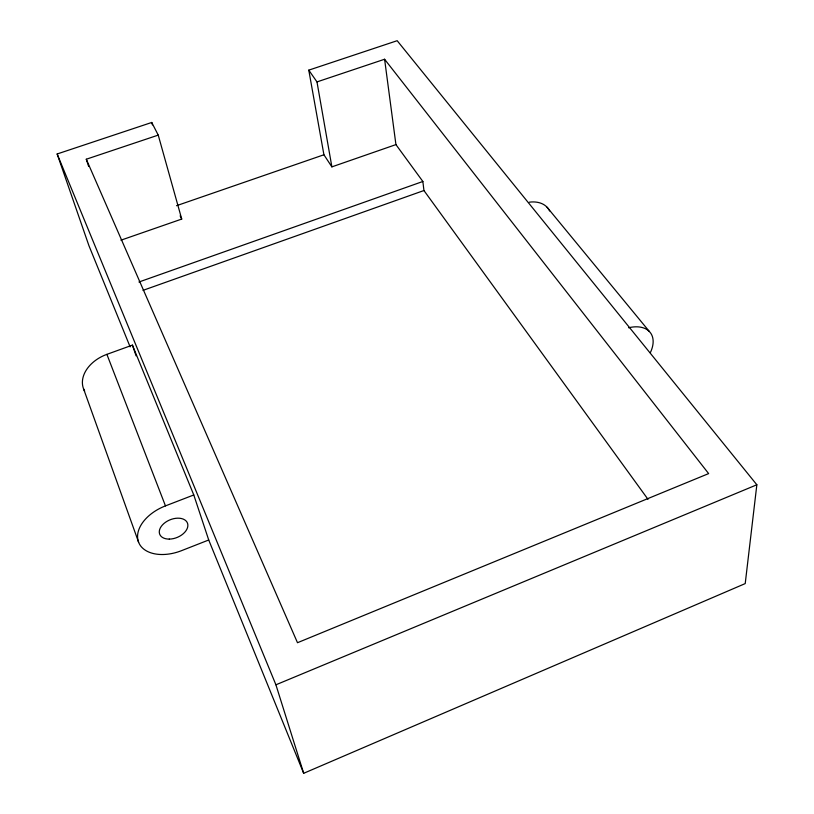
<?xml version="1.0" encoding="UTF-8"?>
<svg xmlns="http://www.w3.org/2000/svg" width="814" height="814" viewBox="0 0 814 814"><rect width="100%" height="100%" fill="white"/><g stroke="black" fill="none" stroke-linecap="round" stroke-linejoin="round"><path stroke-width="1.22" d="M647.995 499.308L423.941 190.527L422.863 181.481L395.93 144.607L331.878 166.87L323.921 154.772L308.781 70.146L397.171 40.7L756.847 484.778L745.217 583.587L303.683 773.3L208.72 539.997L193.783 494.963L132.428 345.105L106.888 354.355A33.516 24.003 -20.3 0 0 84.656 391.147M303.683 773.3L275.915 684.798L756.847 484.778M208.72 539.997L181.491 550.681A37.393 23.779 -22.3 0 1 138.472 541.9A37.393 23.779 -22.3 0 1 165.466 505.881L193.783 494.963M142.989 290.364L423.941 190.527M138.94 282.01L422.863 181.481M120.93 240.191L181.726 219.068L158.242 135.114L151.74 122.466L57.153 153.978L88.94 245.696L130.128 346.876M176.496 205.708L323.921 154.772M88.645 166.382L86.284 159.229L158.242 135.114M308.781 70.146L316.982 81.909L384.595 59.249L708.638 473.595L297.497 642.714L86.284 159.229M547.069 207.234L649.399 331.552M180.118 215.832L181.726 219.068M57.153 153.978L275.915 684.798M106.888 354.355L165.466 505.881M83.577 388.868L138.634 542.307M132.428 345.105L136.08 355.84M151.74 122.466L152.422 124.888M316.982 81.909L331.878 166.87M384.595 59.249L395.93 144.607M628.591 327.757A34.971 21.072 -36.7 0 1 650.305 352.727M529.365 202.177A31.543 21.54 -38.1 0 1 549.643 210.958M169.281 539.102A14.957 9.503 -22.3 0 0 187.535 523.28A14.957 9.503 -22.3 0 0 163.909 523.524A14.957 9.503 -22.3 0 0 169.281 539.102"/></g></svg>
